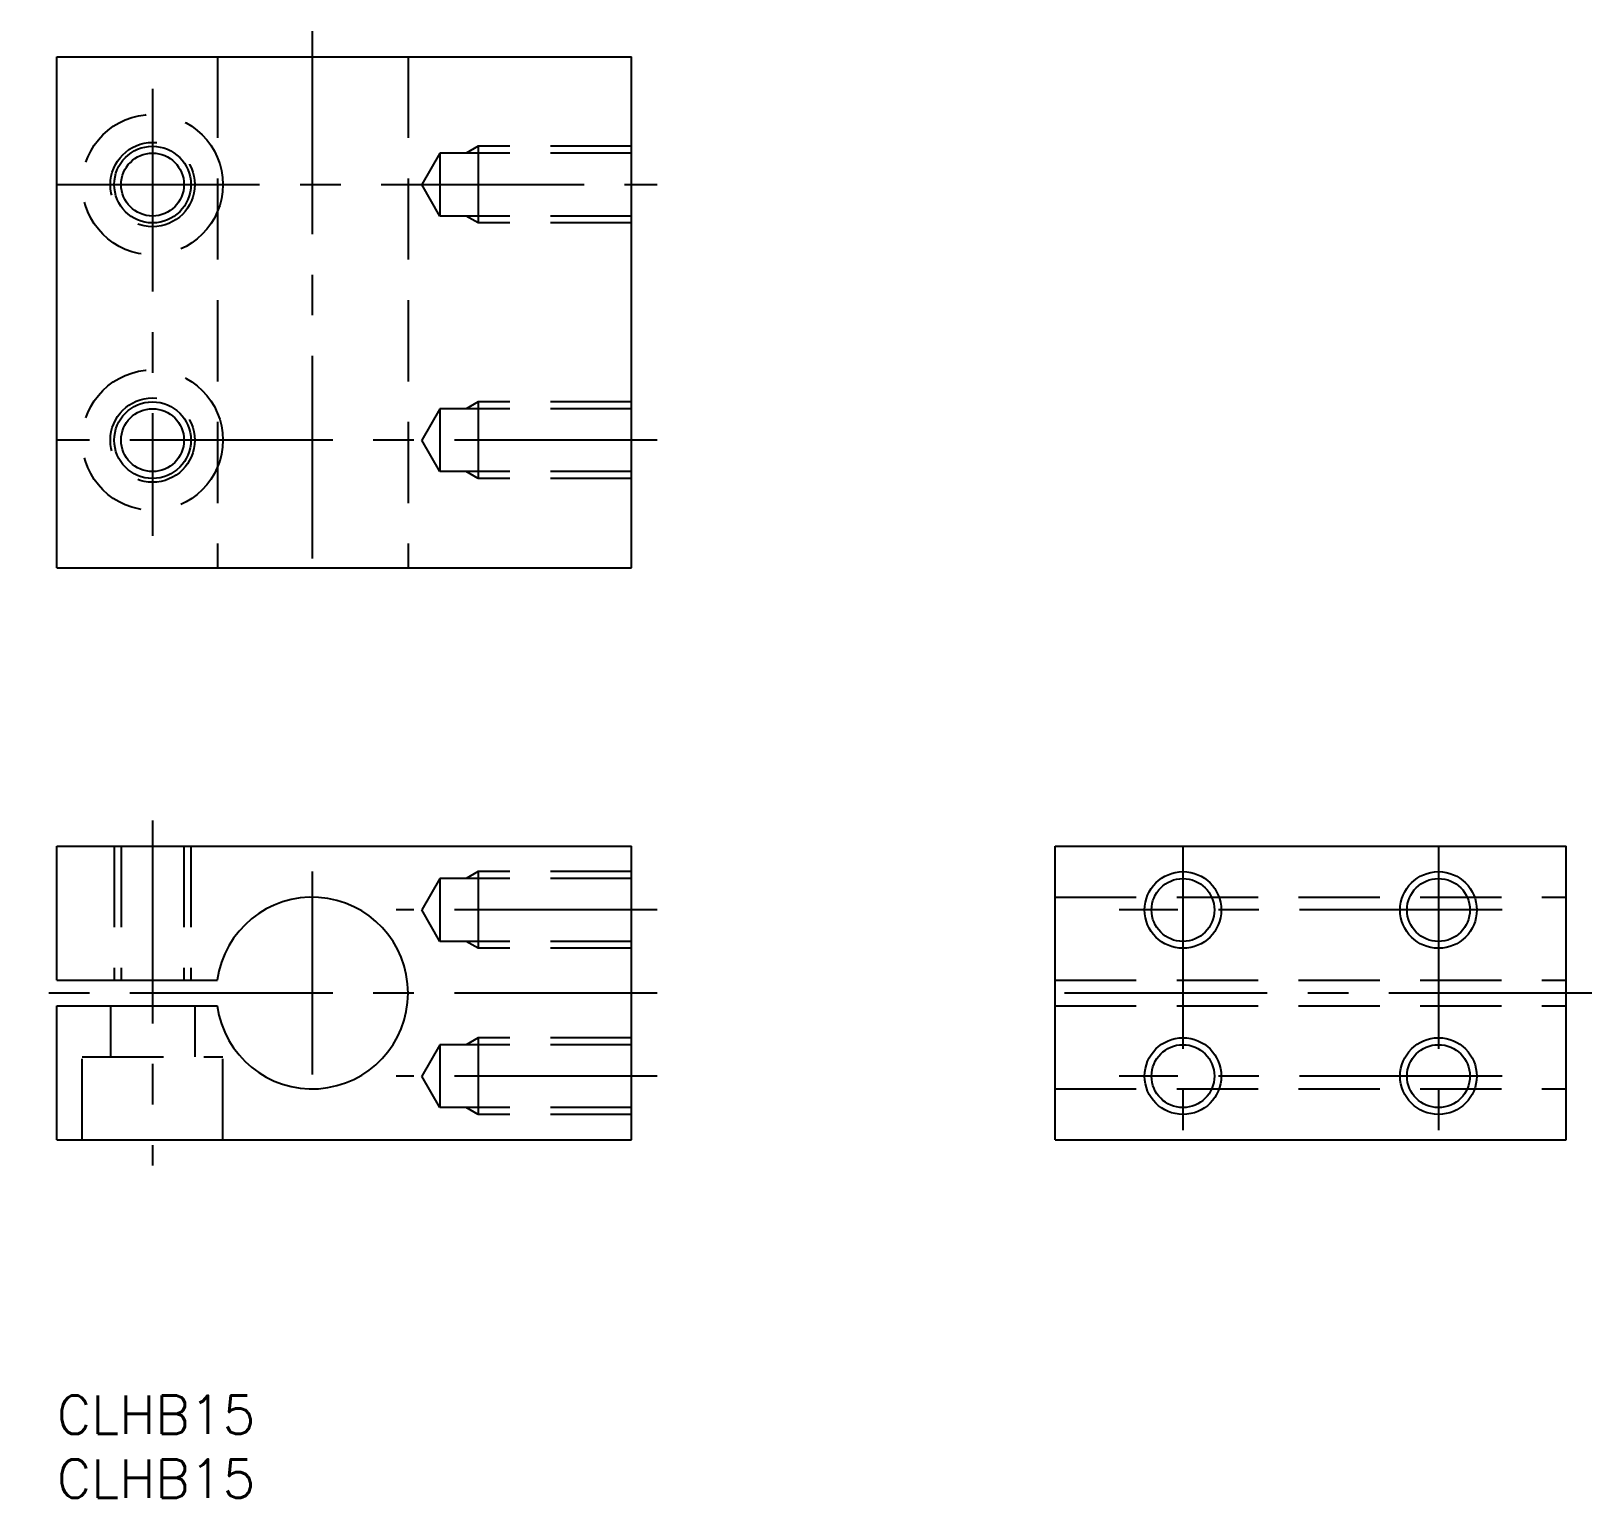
# Model space of a CAD drawing. Extents: x -2 to 120, y -8 to 107.
import ezdxf

# ---------------------------------------------------------------- set-up
doc = ezdxf.new("R2010")
doc.units = 0
doc.header["$LTSCALE"] = 0.5
doc.linetypes.add('CENTER', pattern=[50.8, 31.75, -6.35, 6.35, -6.35])
doc.linetypes.add('DASHED', pattern=[19.05, 12.7, -6.35])
for name, color, linetype in [('MSM_CENTER', 1, 'CENTER'), ('MSM_CONTINUOUS', 7, 'CONTINUOUS'), ('MSM_DASHED', 4, 'DASHED'), ('MSM_NARROW', 5, 'CONTINUOUS'), ('MSM_PART_NUMBER', 7, 'CONTINUOUS')]:
    doc.layers.add(name, color=color, linetype=linetype)
doc.styles.get("Standard").update_dxf_attribs({"font": 'txt.shx', "height": 3, "bigfont": 'bigfont.shx'})

msp = doc.modelspace()

# ---------------------------------------------------------------- linework, layer by layer
at = {"layer": 'MSM_CENTER'}
for p, q in [((20, 106.77), (20, 62.77)), ((7.5, 102.27), (7.5, 67.27)), ((0, 94.77), (47, 94.77)), ((47, 74.77), (0, 74.77)), ((7.5, 45), (7.5, 18)), ((88.16, 43), (88.16, 20)), ((108.16, 43), (108.16, 20)), ((20, 41), (20, 22)), ((47, 38), (26.58, 38)), ((113.16, 38), (83.16, 38)), ((47, 31.5), (-2, 31.5)), ((120.16, 31.5), (76.16, 31.5)), ((47, 25), (26.58, 25)), ((113.16, 25), (83.16, 25))]:
    msp.add_line(p, q, dxfattribs=at)
at = {"layer": 'MSM_CONTINUOUS'}
for p, q in [((0, 104.77), (45, 104.77)), ((0, 64.77), (0, 104.77)), ((45, 64.77), (45, 104.77)), ((0, 64.77), (45, 64.77)), ((0, 43), (45, 43)), ((0, 32.5), (0, 43)), ((45, 20), (45, 43)), ((78.16, 20), (78.16, 43)), ((78.16, 43), (118.16, 43)), ((118.16, 20), (118.16, 43)), ((0, 32.5), (12.57, 32.5)), ((0, 20), (0, 30.5)), ((0, 30.5), (12.57, 30.5)), ((0, 20), (45, 20)), ((78.16, 20), (118.16, 20))]:
    msp.add_line(p, q, dxfattribs=at)
for centre in [(7.5, 94.77), (7.5, 74.77), (88.16, 38), (108.16, 38), (88.16, 25), (108.16, 25)]:
    msp.add_circle(centre, 2.46, dxfattribs=at)
msp.add_arc((20, 31.5), 7.5, 187.6623, 172.3377, dxfattribs=at)
at = {"layer": 'MSM_DASHED'}
for p, q in [((12.57, 104.77), (12.57, 64.77)), ((27.5, 104.77), (27.5, 64.77)), ((33, 97.77), (32.06, 97.23)), ((45, 97.77), (33, 97.77)), ((33, 97.77), (33, 91.77)), ((30, 97.23), (28.58, 94.77)), ((45, 97.23), (30, 97.23)), ((30, 97.23), (30, 92.31)), ((30, 92.31), (28.58, 94.77)), ((45, 92.31), (30, 92.31)), ((33, 91.77), (32.06, 92.31)), ((45, 91.77), (33, 91.77)), ((30, 77.23), (28.58, 74.77)), ((45, 77.23), (30, 77.23)), ((30, 77.23), (30, 72.31)), ((33, 77.77), (32.06, 77.23)), ((45, 77.77), (33, 77.77)), ((33, 77.77), (33, 71.77)), ((30, 72.31), (28.58, 74.77)), ((45, 72.31), (30, 72.31)), ((33, 71.77), (32.06, 72.31)), ((45, 71.77), (33, 71.77)), ((4.5, 43), (4.5, 32.5)), ((5.04, 43), (5.04, 32.5)), ((9.96, 43), (9.96, 32.5)), ((10.5, 43), (10.5, 32.5)), ((30, 40.46), (28.58, 38)), ((45, 40.46), (30, 40.46)), ((30, 40.46), (30, 35.54)), ((33, 41), (32.06, 40.46)), ((45, 41), (33, 41)), ((33, 41), (33, 35)), ((30, 35.54), (28.58, 38)), ((78.16, 39), (118.16, 39)), ((45, 35.54), (30, 35.54)), ((33, 35), (32.06, 35.54)), ((45, 35), (33, 35)), ((78.16, 32.5), (118.16, 32.5)), ((4.2, 30.5), (4.2, 26.5)), ((10.8, 30.5), (10.8, 26.5)), ((78.16, 30.5), (118.16, 30.5)), ((30, 27.46), (28.58, 25)), ((45, 27.46), (30, 27.46)), ((30, 27.46), (30, 22.54)), ((33, 28), (32.06, 27.46)), ((45, 28), (33, 28)), ((33, 28), (33, 22)), ((2, 20), (2, 26.5)), ((2, 26.5), (13, 26.5)), ((13, 20), (13, 26.5)), ((30, 22.54), (28.58, 25)), ((78.16, 24), (118.16, 24)), ((45, 22.54), (30, 22.54)), ((33, 22), (32.06, 22.54)), ((45, 22), (33, 22))]:
    msp.add_line(p, q, dxfattribs=at)
for centre, radius in [((7.5, 94.77), 5.5), ((7.5, 94.77), 3.3), ((7.5, 74.77), 5.5), ((7.5, 74.77), 3.3)]:
    msp.add_circle(centre, radius, dxfattribs=at)
at = {"layer": 'MSM_NARROW'}
for centre in [(7.5, 94.77), (7.5, 74.77), (88.16, 38), (108.16, 38), (88.16, 25), (108.16, 25)]:
    msp.add_circle(centre, 3, dxfattribs=at)

# ---------------------------------------------------------------- texts
at = {"layer": 'MSM_PART_NUMBER'}
for p in [(0, -3), (0, -8)]:
    msp.add_text('CLHB15', height=3, dxfattribs=at).set_placement(p)

doc.saveas('drawing.dxf')
